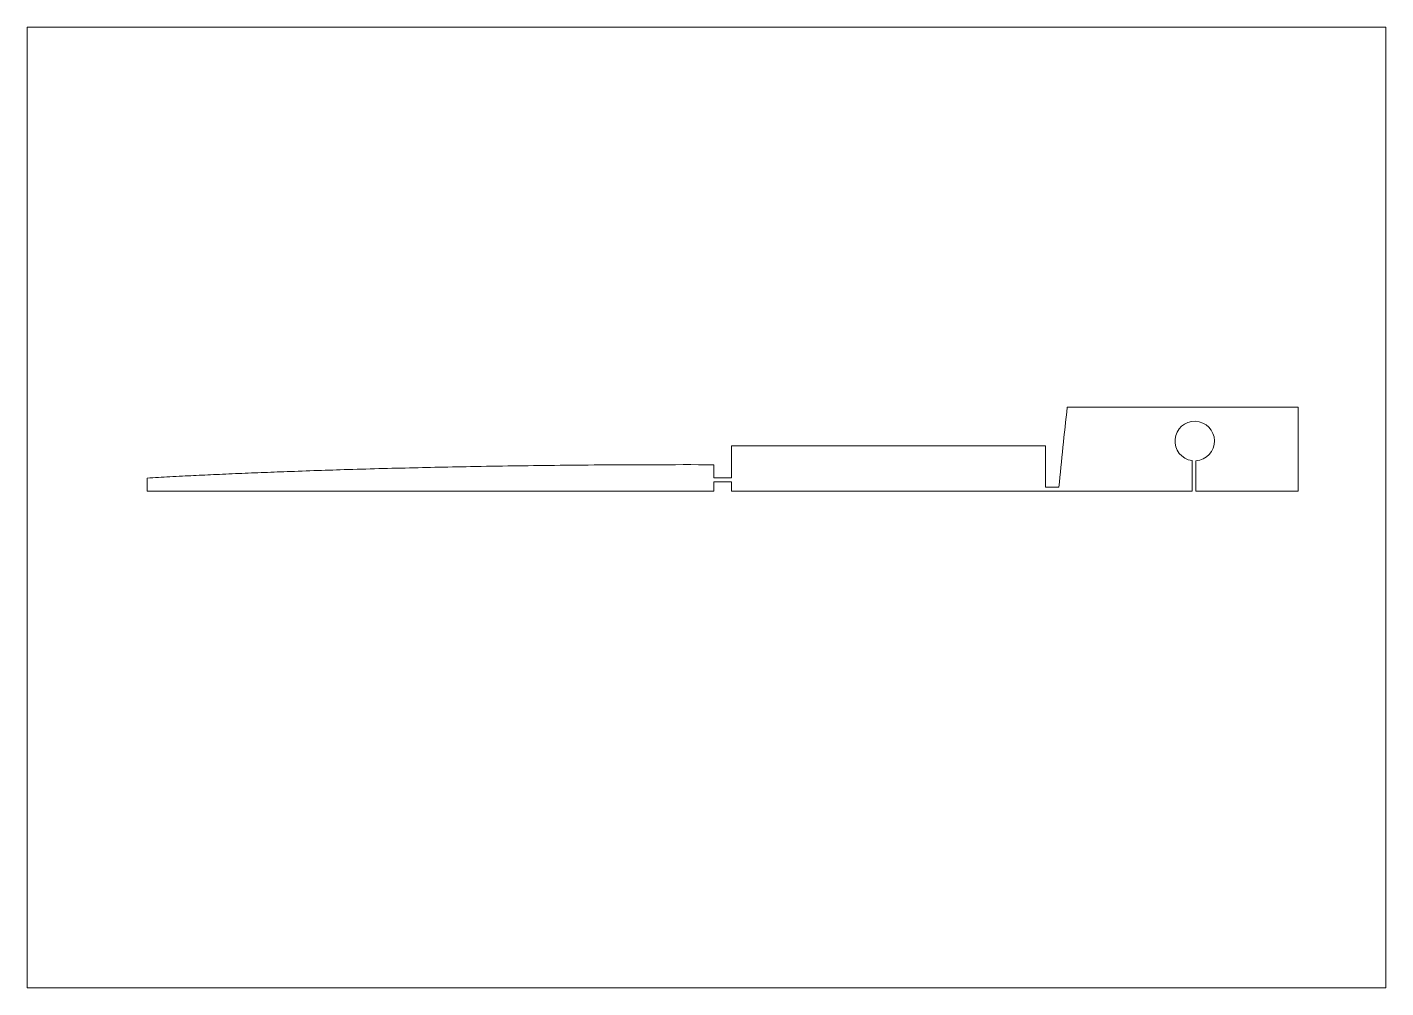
# Paper-space layout 'Sheet' of a CAD drawing. Header units: millimetres. Extents: x 0 to 420, y 0 to 297.
# The model-space entities are those that its viewports show. They can reach past a viewport. Long polylines and large blocks are cut down to what shows.
import ezdxf

# ---------------------------------------------------------------- set-up
doc = ezdxf.new("R2010")
doc.units = ezdxf.units.MM
doc.layers.add('Geometries', color=7, linetype='Continuous')

msp = doc.modelspace()

# ---------------------------------------------------------------- linework, layer by layer
at = {"layer": 'Geometries', "linetype": 'Continuous', "lineweight": 13}
for p, q in [((321.53, 179.5), (392.92, 179.5)), ((392.92, 179.5), (392.92, 153.5)), ((217.68, 167.56), (217.68, 157.63)), ((314.78, 167.56), (217.68, 167.56)), ((314.78, 167.56), (314.78, 154.76)), ((212.28, 161.74), (212.28, 157.63)), ((360.09, 163.01), (360.09, 153.5)), ((361.29, 153.5), (361.29, 162.96)), ((37.08, 157.61), (37.08, 153.52)), ((212.28, 157.63), (217.68, 157.63)), ((217.68, 156.44), (212.28, 156.44)), ((212.28, 156.44), (212.28, 153.52)), ((217.68, 156.44), (217.68, 153.56)), ((212.28, 153.52), (37.08, 153.52)), ((217.68, 153.56), (318.84, 153.56)), ((318.95, 154.76), (314.78, 154.76)), ((318.84, 153.56), (318.84, 153.5)), ((360.09, 153.5), (318.84, 153.5)), ((392.92, 153.5), (361.29, 153.5))]:
    msp.add_line(p, q, dxfattribs=at)
at = {"layer": 'Geometries', "linetype": 'Continuous', "lineweight": 13, "flags": 128}
for points in [[(212.28, 161.74), (209.91, 161.74), (207.53, 161.74), (205.16, 161.75), (202.78, 161.75), (200.41, 161.74), (198.04, 161.74), (195.67, 161.74), (193.5, 161.73), (191.34, 161.72), (189.17, 161.72), (187.01, 161.71), (184.84, 161.7), (182.68, 161.69), (180.83, 161.67), (178.99, 161.66), (177.14, 161.65), (175.29, 161.64), (173.45, 161.62), (171.61, 161.61), (169.77, 161.59), (168.09, 161.57), (166.4, 161.56), (164.72, 161.54), (163.04, 161.52), (161.37, 161.5), (159.69, 161.48), (158.09, 161.47), (156.5, 161.45), (154.91, 161.42), (153.31, 161.4), (151.72, 161.38), (150.14, 161.36), (148.55, 161.34), (146.97, 161.31), (145.31, 161.29), (143.66, 161.26), (142, 161.23), (140.35, 161.2), (138.71, 161.17), (137.06, 161.14), (135.66, 161.12), (134.25, 161.09), (132.85, 161.07), (131.45, 161.04), (130.05, 161.01), (128.65, 160.98), (127.25, 160.95), (125.98, 160.92), (124.7, 160.9), (123.43, 160.87), (122.16, 160.84), (120.89, 160.81), (119.62, 160.78), (118.24, 160.75), (116.87, 160.71), (115.49, 160.68), (114.12, 160.65), (112.75, 160.61), (111.41, 160.58), (110.07, 160.54), (108.74, 160.51), (107.4, 160.47), (106.04, 160.43), (104.69, 160.39), (103.33, 160.36), (101.98, 160.32), (100.64, 160.28), (99.29, 160.24), (97.95, 160.2), (96.77, 160.16), (95.6, 160.12), (94.44, 160.09), (93.27, 160.05), (92.11, 160.01), (90.94, 159.97), (89.78, 159.93), (88.63, 159.9), (87.42, 159.85), (86.21, 159.81), (85, 159.77), (83.8, 159.73), (82.6, 159.68), (81.41, 159.64), (80.38, 159.6), (79.37, 159.57), (78.35, 159.53), (77.33, 159.49), (76.32, 159.45), (75.32, 159.41), (74.33, 159.37), (73.34, 159.33), (72.36, 159.29), (71.35, 159.25), (70.35, 159.21), (69.34, 159.17), (68.35, 159.13), (67.35, 159.09), (66.35, 159.05), (65.36, 159), (64.37, 158.96), (63.38, 158.92), (62.39, 158.88), (61.41, 158.83), (60.43, 158.79), (59.45, 158.74), (58.47, 158.7), (57.58, 158.66), (56.69, 158.62), (55.8, 158.57), (54.91, 158.53), (54.02, 158.49), (53.13, 158.45)], [(53.13, 158.45), (52.27, 158.41), (51.42, 158.36), (50.57, 158.32), (49.72, 158.28), (48.87, 158.24), (48.02, 158.19), (47.03, 158.14), (46.03, 158.09), (45.04, 158.04), (44.06, 157.99), (43.18, 157.94), (42.3, 157.89), (41.42, 157.85), (40.55, 157.8), (39.68, 157.75), (38.81, 157.7), (37.94, 157.66), (37.08, 157.61)]]:
    msp.add_lwpolyline(points, dxfattribs=at)
at = {"layer": 'Geometries', "linetype": 'Continuous', "lineweight": 13}
for centre, radius, start, end in [((1501.3, 44.11), 1187.51, 173.45329, 174.65358), ((360.92, 169.05), 6.1, 273.4759, 262.1782)]:
    msp.add_arc(centre, radius, start, end, dxfattribs=at)

psp = doc.layouts.new('Sheet')

# ---------------------------------------------------------------- viewports
at = {"layer": '0'}
psp.add_viewport(center=(210, 148.5), size=(420, 297), view_center_point=(210, 148.5), view_height=297, dxfattribs=at)

doc.saveas('drawing.dxf')
